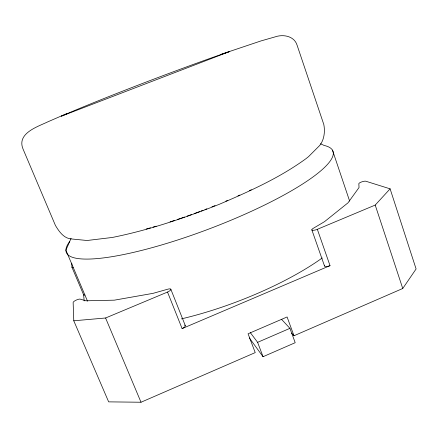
<?xml version="1.0" encoding="UTF-8"?>
<svg xmlns="http://www.w3.org/2000/svg" width="438" height="438" viewBox="0 0 438 438"><rect width="100%" height="100%" fill="white"/><g stroke="black" fill="none" stroke-linecap="round" stroke-linejoin="round"><path stroke-width="0.66" d="M71.082 238.305L65.908 250.191L87.512 301.169M291.681 333.241L293.986 335.754L402.757 288.489L416.1 268.959L390.105 188.833L365.878 181.239A3.849 0.947 -17.6 0 0 361.728 181.896A3.849 0.947 -17.6 0 0 358.837 183.741L359.04 187.519L347.986 202.843L324.514 221.666L313.165 228.39A4.309 1.243 -18.4 0 0 312.42 230.251A4.309 1.243 -18.4 0 0 317.342 229.309L375.213 205.072L390.105 188.833M73.776 320.791L105.585 317.993L167.519 292.058A4.429 1.319 -22.4 0 0 170.869 289.502A4.429 1.319 -22.4 0 0 167.935 289.151L153.032 293.35L114.356 300.167L85.952 300.796L80.225 299.132A4.019 1.046 -24 0 0 76.059 300.183A4.019 1.046 -24 0 0 73.141 302.499L73.776 320.791L108.657 401.865L141.014 402.237L255.228 352.601L248.072 333.783L287.093 316.964L293.986 335.754M249.315 337.939L263.052 356.707L295.201 342.697L289.923 328.341L281.546 319.329M67.332 113.36L47.791 121.852C37.756 126.686 16.578 133.245 23 148.942L55.412 225.422C58.922 231.28 63.592 238.217 71.038 238.918L87.085 240.495L112.276 237.467C149.029 230.087 184.584 217.987 219.405 204.25C249.331 191.39 279.351 178.014 305.834 158.786L308.489 156.689L319.663 145.52C324.262 139.832 325.199 131.46 323.802 124.458L297.079 45.174C294.32 36.08 283.32 34.049 275.288 36.83L261.092 40.893L220.582 54.498M250.306 332.617L257.615 342.335L289.923 328.341M167.519 292.058L182.109 328.599L330.022 265.642L317.342 229.309M320.479 143.752L324.169 145.46A142.613 28.788 -20.8 0 1 208.417 229.194A142.613 28.788 -20.8 0 1 69.757 241.475M71.777 263.178L71.92 267.202L83.642 294.845L84.167 300.895M105.585 317.993L141.014 402.237M170.809 289.2L185.274 325.538M257.615 342.335L263.052 356.707M311.84 229.857L324.498 265.954M332.458 150.13L349.644 201.113M375.213 205.072L402.757 288.489M184.546 325.138A4.385 1.533 -22.7 0 1 182.109 328.599M330.022 265.642A4.265 1.44 -17.9 0 1 325.686 266.534A4.265 1.44 -17.9 0 1 324.739 265.209M84.95 295.015A3.356 0.86 -23.7 0 1 83.642 294.845M73.201 267.289A3.384 0.739 -23.2 0 1 71.92 267.202M322.253 257.971A140.089 40.416 -20.8 0 1 181.387 318.88M251.275 189.78A129.073 23.69 -20.8 0 1 249.518 190.612M239.838 195.074A129.073 23.69 -20.8 0 1 237.971 195.912M227.804 200.336A129.073 23.69 -20.8 0 1 225.871 201.157M215.025 205.614A129.073 23.69 -20.8 0 1 211.893 206.862M206.835 208.844A129.073 23.69 -20.8 0 1 204.929 209.578M203.013 210.306A129.073 23.69 -20.8 0 1 201.097 211.034M199.821 211.51A129.073 23.69 -20.8 0 1 194.067 213.64M191.51 214.565A129.073 23.69 -20.8 0 1 187.064 216.148M184.54 217.034A129.073 23.69 -20.8 0 1 181.409 218.113M180.735 218.343A129.073 23.69 -20.8 0 1 177.385 219.476M174.702 220.374A129.073 23.69 -20.8 0 1 170.021 221.902M156.224 226.167A129.073 23.69 -20.8 0 1 153.037 227.098M150.519 227.82A129.073 23.69 -20.8 0 1 146.193 229.025M70.025 112.424L61.397 116.169L229.227 51.689L218.595 55.358A128.23 4.813 -20.8 0 0 70.025 112.424"/></g></svg>
